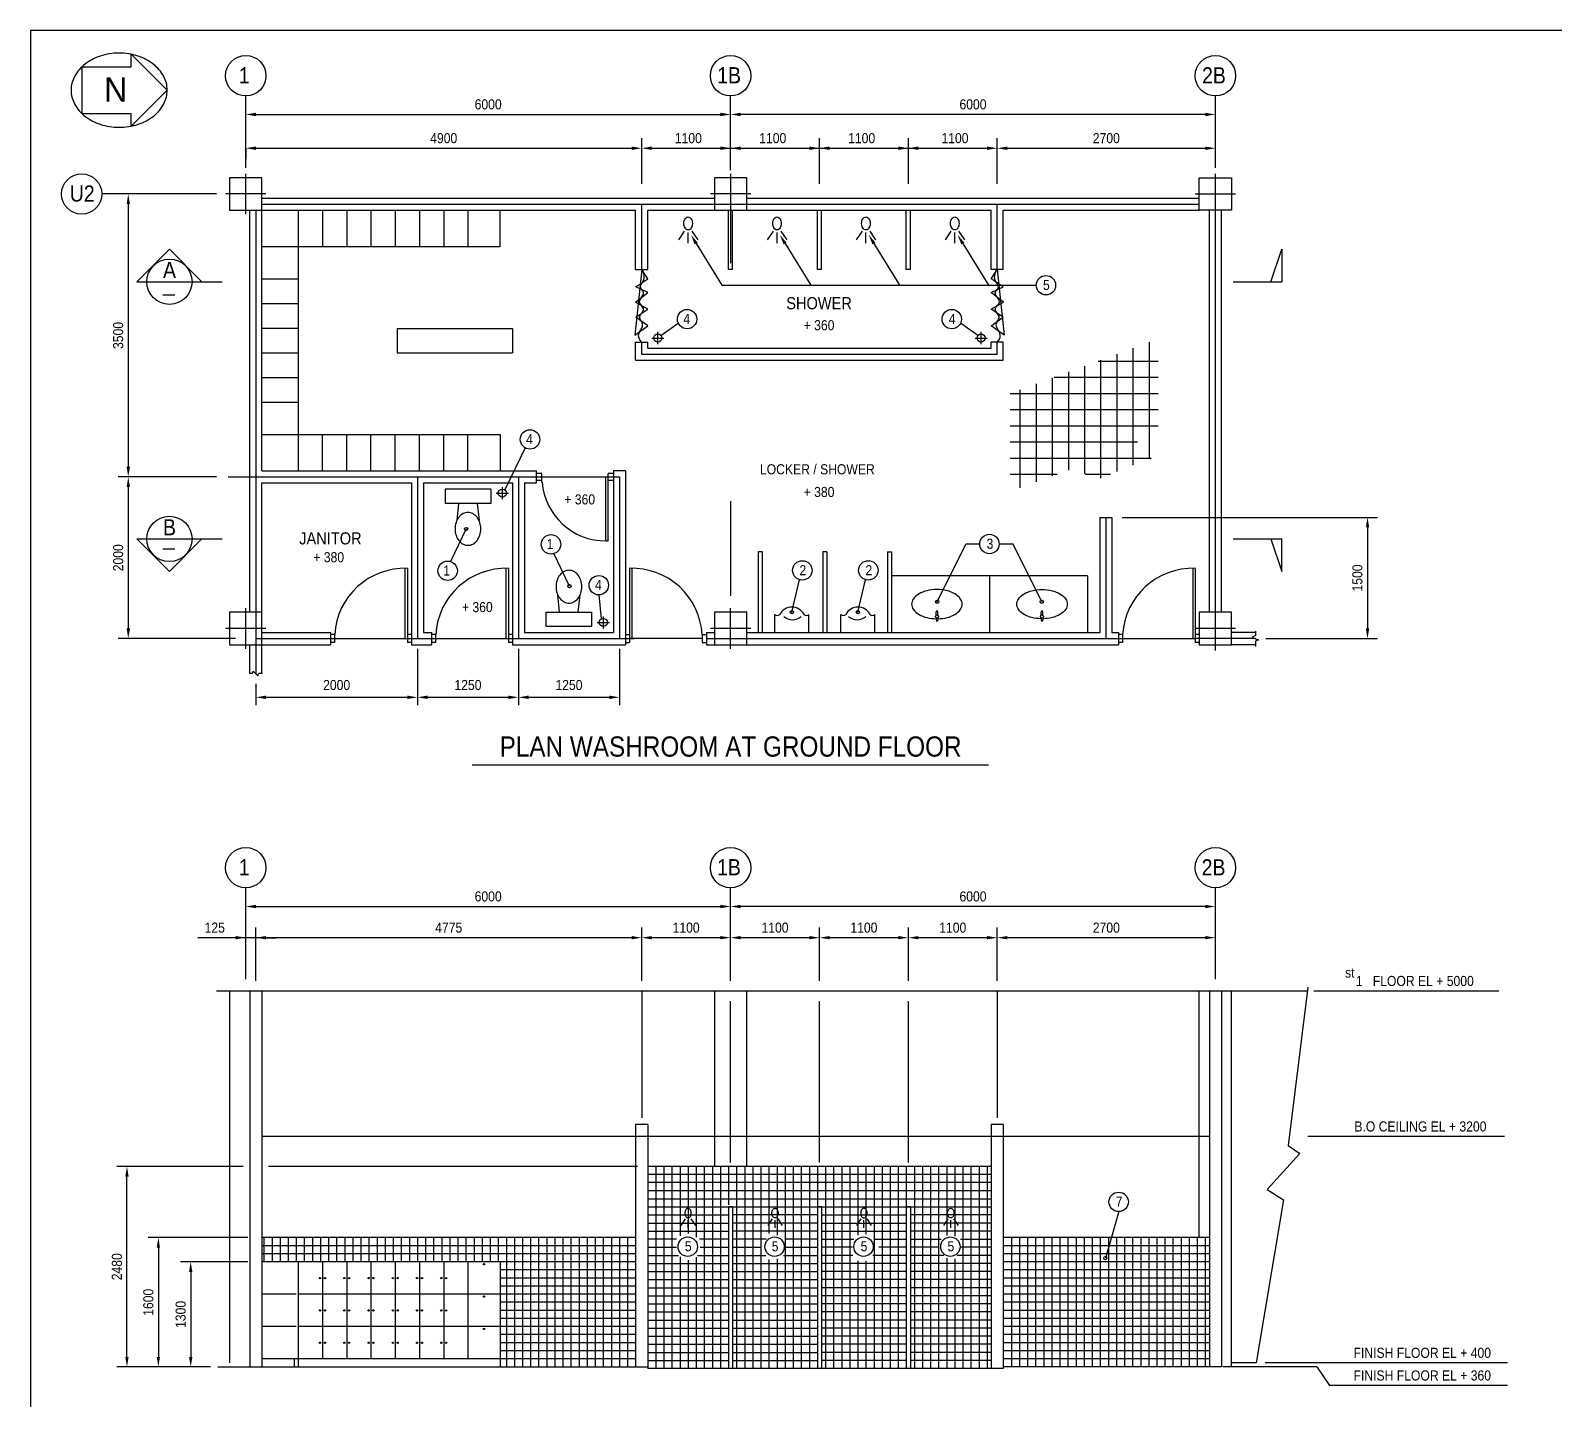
# Model space of a CAD drawing. Extents: x 150 to 41959, y 150 to 29473.
# Drawn here: x 150 to 19011, y 12537 to 29473 of the extents above; entities that cross this region are included whole.
import ezdxf
from ezdxf.enums import TextEntityAlignment as Align

# ---------------------------------------------------------------- set-up
doc = ezdxf.new("R2010")
doc.units = 0
doc.header["$LTSCALE"] = 500
for name, pattern in [('CENTER', [0]), ('HIDDEN', [0]), ('PHANTOM', [0]), ('PHANTOM2', [0])]:
    doc.linetypes.add(name, pattern=pattern)
doc.layers.get('0').update_dxf_attribs({"linetype": 'CONTINUOUS'})
for name, color, linetype in [('AS', 6, 'CENTER'), ('CERAMIC', 4, 'CONTINUOUS'), ('COL', 4, 'CONTINUOUS'), ('DIM', 2, 'CONTINUOUS'), ('FORM', 1, 'CONTINUOUS')]:
    doc.layers.add(name, color=color, linetype=linetype)

msp = doc.modelspace()

# ---------------------------------------------------------------- linework, layer by layer
at = {"color": 0}
for p, q in [((3014, 27400), (8614, 27400)), ((9014, 27400), (14614, 27400)), ((2864, 22275), (2864, 27250)), ((3014, 27250), (7639, 27250)), ((3014, 24025), (3014, 27250)), ((3464, 27250), (3464, 24025)), ((3764, 27250), (3764, 26800)), ((4064, 27250), (4064, 26800)), ((4364, 27250), (4364, 26800)), ((4664, 27250), (4664, 26800)), ((4964, 27250), (4964, 26800)), ((5264, 27250), (5264, 26800)), ((5564, 27250), (5564, 26800)), ((5964, 26800), (5964, 27250)), ((7639, 26516), (7639, 27250)), ((7789, 27250), (8639, 27250)), ((7789, 26516), (7789, 27250)), ((8789, 26516), (8789, 27250)), ((8839, 26516), (8839, 27250)), ((8989, 27250), (12039, 27250)), ((9889, 26516), (9889, 27250)), ((9939, 26516), (9939, 27250)), ((10989, 26516), (10989, 27250)), ((11039, 26516), (11039, 27250)), ((12039, 26516), (12039, 27250)), ((12189, 27250), (14614, 27250)), ((12189, 26516), (12189, 27250)), ((14739, 22275), (14739, 27250)), ((14889, 22275), (14889, 27250)), ((8241, 26991), (8168, 26883)), ((8289, 26843), (8289, 26972)), ((8336, 26991), (8409, 26883)), ((9341, 26991), (9268, 26883)), ((9389, 26843), (9389, 26972)), ((9436, 26991), (9509, 26883)), ((10441, 26991), (10368, 26883)), ((10489, 26843), (10489, 26972)), ((10536, 26991), (10609, 26883)), ((11541, 26991), (11468, 26883)), ((11589, 26843), (11589, 26972)), ((11636, 26991), (11709, 26883)), ((3014, 26800), (5964, 26800)), ((7639, 26516), (7789, 26516)), ((8839, 26516), (8789, 26516)), ((9939, 26516), (9889, 26516)), ((11039, 26516), (10989, 26516)), ((12189, 26516), (12039, 26516)), ((3014, 26400), (3464, 26400)), ((3014, 26095), (3464, 26095)), ((3014, 25790), (3464, 25790)), ((4687, 25787), (6115, 25787)), ((4687, 25787), (4687, 25487)), ((6115, 25787), (6115, 25487)), ((3014, 25485), (3464, 25485)), ((4687, 25487), (6115, 25487)), ((7639, 25616), (7789, 25616)), ((7639, 25393), (7639, 25616)), ((7789, 25543), (7789, 25616)), ((7789, 25543), (12039, 25543)), ((12039, 25543), (12039, 25616)), ((12189, 25616), (12039, 25616)), ((12189, 25393), (12189, 25616)), ((7639, 25393), (12189, 25393)), ((3014, 25180), (3464, 25180)), ((3014, 24875), (3464, 24875)), ((3014, 24475), (5964, 24475)), ((3764, 24025), (3764, 24475)), ((4064, 24025), (4064, 24475)), ((4364, 24025), (4364, 24475)), ((4664, 24025), (4664, 24475)), ((4964, 24025), (4964, 24475)), ((5264, 24025), (5264, 24475)), ((5564, 24025), (5564, 24475)), ((5964, 24475), (5964, 24025)), ((3014, 24025), (6413, 24025)), ((6413, 23875), (6413, 24025)), ((6479, 23994), (6413, 23994)), ((6479, 23884), (6479, 23994)), ((7298, 23158), (7298, 23994)), ((7364, 23994), (7298, 23994)), ((7364, 24025), (7364, 22025)), ((7514, 24025), (7364, 24025)), ((7514, 24025), (7514, 21875)), ((3014, 22275), (3014, 23875)), ((3014, 23875), (4864, 23875)), ((4864, 23875), (4864, 21875)), ((5014, 23875), (6114, 23875)), ((5014, 23875), (5014, 22025)), ((5282, 23797), (5282, 23620)), ((5845, 23797), (5282, 23797)), ((5845, 23797), (5845, 23620)), ((6114, 23875), (6114, 21875)), ((6264, 23875), (6264, 22025)), ((6264, 23875), (6413, 23875)), ((6479, 23906), (6413, 23906)), ((6479, 23950), (7271, 23950)), ((7271, 23158), (7271, 23950)), ((7364, 23906), (7298, 23906)), ((5845, 23620), (5282, 23620)), ((5448, 23620), (5425, 23409)), ((5679, 23620), (5702, 23409)), ((13384, 23450), (13384, 22025)), ((13384, 23450), (13534, 23450)), ((13534, 23450), (13534, 22025)), ((7271, 23158), (7298, 23158)), ((9156, 23025), (9156, 22025)), ((9206, 23025), (9156, 23025)), ((9206, 23025), (9206, 22025)), ((9956, 23025), (9956, 22025)), ((10006, 23025), (9956, 23025)), ((10006, 23025), (10006, 22025)), ((10756, 23025), (10756, 22025)), ((10756, 23025), (10806, 23025)), ((10806, 23025), (10806, 22025)), ((4784, 22820), (4784, 21950)), ((4814, 22819), (4814, 21900)), ((6034, 22820), (6034, 21950)), ((6064, 22819), (6064, 21900)), ((7564, 22819), (7564, 21900)), ((7594, 22820), (7594, 21950)), ((13230, 22728), (10806, 22728)), ((12018, 22728), (12018, 22025)), ((13230, 22728), (13230, 22025)), ((14534, 22820), (14534, 21950)), ((14564, 22819), (14564, 21900)), ((6698, 22279), (6675, 22491)), ((6929, 22279), (6952, 22491)), ((6532, 22279), (7095, 22279)), ((6532, 22102), (6532, 22279)), ((7095, 22102), (7095, 22279)), ((11358, 22241), (11358, 22282)), ((11378, 22241), (11378, 22282)), ((12658, 22241), (12658, 22282)), ((12678, 22241), (12678, 22282)), ((6532, 22102), (7095, 22102)), ((9363, 22025), (9363, 22249)), ((9783, 22025), (9783, 22249)), ((10180, 22025), (10180, 22249)), ((10600, 22025), (10600, 22249)), ((11358, 22207), (11358, 22177)), ((11378, 22207), (11378, 22177)), ((12658, 22207), (12658, 22177)), ((12678, 22207), (12678, 22177)), ((3014, 22025), (3864, 22025)), ((3864, 22025), (3864, 21875)), ((3915, 22000), (3864, 22000)), ((3914, 21900), (3864, 21900)), ((3914, 22000), (3914, 21900)), ((3914, 21950), (4814, 21950)), ((4864, 22000), (4814, 22000)), ((4864, 21900), (4814, 21900)), ((5014, 22025), (5114, 22025)), ((5114, 22025), (5114, 21875)), ((5165, 22000), (5114, 22000)), ((5164, 21900), (5114, 21900)), ((5164, 22000), (5164, 21900)), ((5164, 21950), (6064, 21950)), ((6114, 22000), (6064, 22000)), ((6114, 21900), (6064, 21900)), ((6264, 22025), (7364, 22025)), ((7514, 22000), (7564, 22000)), ((7514, 21900), (7564, 21900)), ((8464, 21950), (7564, 21950)), ((8462, 22000), (8514, 22000)), ((8464, 22000), (8464, 21900)), ((8464, 21900), (8514, 21900)), ((8514, 22025), (8514, 21875)), ((8514, 22025), (8614, 22025)), ((9014, 22025), (13384, 22025)), ((13534, 22025), (13614, 22025)), ((13614, 22025), (13614, 21875)), ((13665, 22000), (13614, 22000)), ((13664, 21900), (13614, 21900)), ((13664, 22000), (13664, 21900)), ((13664, 21950), (14564, 21950)), ((14614, 22000), (14564, 22000)), ((14614, 21900), (14564, 21900)), ((15312, 22025), (15014, 22025)), ((2864, 21521), (2864, 21875)), ((3014, 21875), (3864, 21875)), ((3014, 21521), (3014, 21875)), ((4864, 21875), (5114, 21875)), ((6114, 21875), (7514, 21875)), ((8514, 21875), (8614, 21875)), ((9014, 21875), (13614, 21875)), ((15312, 21875), (15014, 21875)), ((15949, 17590), (2451, 17590)), ((2864, 17590), (2864, 12940)), ((3014, 17590), (3014, 12940)), ((14739, 17590), (14739, 12940)), ((14889, 17590), (14889, 12940)), ((7639, 15940), (7639, 12940)), ((7789, 15940), (7789, 12920)), ((12039, 15940), (12039, 12920)), ((12189, 15940), (12189, 12920)), ((8789, 14920), (8789, 12920)), ((8839, 14920), (8789, 14920)), ((8839, 14920), (8839, 12920)), ((9889, 14920), (9889, 12920)), ((9939, 14920), (9889, 14920)), ((9939, 14920), (9939, 12920)), ((10989, 14920), (10989, 12920)), ((11039, 14920), (10989, 14920)), ((11039, 14920), (11039, 12920)), ((8253, 14771), (8198, 14690)), ((8289, 14660), (8289, 14757)), ((8324, 14771), (8379, 14690)), ((9328, 14771), (9273, 14690)), ((9364, 14660), (9364, 14757)), ((9399, 14771), (9454, 14690)), ((10428, 14771), (10373, 14690)), ((10464, 14660), (10464, 14757)), ((10499, 14771), (10554, 14690)), ((11503, 14771), (11448, 14690)), ((11539, 14660), (11539, 14757)), ((11574, 14771), (11629, 14690)), ((5964, 14240), (3014, 14240)), ((3464, 14240), (3464, 12940)), ((3764, 14240), (3764, 13040)), ((4064, 14240), (4064, 13040)), ((4364, 14240), (4364, 13040)), ((4664, 14240), (4664, 13040)), ((4964, 14240), (4964, 13040)), ((5264, 14240), (5264, 13040)), ((5564, 14240), (5564, 13040)), ((5964, 14240), (5964, 12940)), ((5964, 13840), (3464, 13840)), ((5964, 13440), (3464, 13440)), ((5964, 13040), (3014, 13040)), ((3414, 13040), (3414, 12940)), ((2468, 12940), (7789, 12940)), ((12189, 12920), (7789, 12920)), ((14889, 12940), (12189, 12940)), ((15320, 12990), (15014, 12990))]:
    msp.add_line(p, q, dxfattribs=at)
at = {"color": 0, "linetype": 'HIDDEN'}
for p, q in [((2614, 17590), (2614, 12990)), ((14614, 14540), (14614, 17590)), ((15014, 12940), (15014, 17590)), ((3436, 13840), (3014, 13840)), ((3436, 13440), (3014, 13440))]:
    msp.add_line(p, q, dxfattribs=at)
at = {"color": 0, "linetype": 'PHANTOM2'}
for p, q in [((7789, 15940), (7639, 15940)), ((12189, 15940), (12039, 15940)), ((7639, 15790), (3014, 15790)), ((7789, 15790), (7639, 15790)), ((12039, 15790), (7789, 15790)), ((12189, 15790), (12039, 15790)), ((14739, 15790), (12189, 15790))]:
    msp.add_line(p, q, dxfattribs=at)
at = {"color": 0}
for points in [[(8235, 27086, -0.067503), (8240, 27118, -0.079847), (8251, 27143, -0.107116), (8269, 27161, -0.139812), (8289, 27166, -0.139812), (8308, 27161, -0.107116), (8326, 27143, -0.079847), (8337, 27118, -0.067503), (8342, 27086, -0.067503), (8337, 27055, -0.079847), (8326, 27030, -0.107116), (8308, 27012, -0.139812), (8289, 27007, -0.139812), (8269, 27012, -0.107116), (8251, 27030, -0.079847), (8240, 27055, -0.067503)], [(9335, 27086, -0.067503), (9340, 27118, -0.079847), (9351, 27143, -0.107116), (9369, 27161, -0.139812), (9389, 27166, -0.139812), (9408, 27161, -0.107116), (9426, 27143, -0.079847), (9437, 27118, -0.067503), (9442, 27086, -0.067503), (9437, 27055, -0.079847), (9426, 27030, -0.107116), (9408, 27012, -0.139812), (9389, 27007, -0.139812), (9369, 27012, -0.107116), (9351, 27030, -0.079847), (9340, 27055, -0.067503)], [(10435, 27086, -0.067503), (10440, 27118, -0.079847), (10451, 27143, -0.107116), (10469, 27161, -0.139812), (10489, 27166, -0.139812), (10508, 27161, -0.107116), (10526, 27143, -0.079847), (10537, 27118, -0.067503), (10542, 27086, -0.067503), (10537, 27055, -0.079847), (10526, 27030, -0.107116), (10508, 27012, -0.139812), (10489, 27007, -0.139812), (10469, 27012, -0.107116), (10451, 27030, -0.079847), (10440, 27055, -0.067503)], [(11535, 27086, -0.067503), (11540, 27118, -0.079847), (11551, 27143, -0.107116), (11569, 27161, -0.139812), (11589, 27166, -0.139812), (11608, 27161, -0.107116), (11626, 27143, -0.079847), (11637, 27118, -0.067503), (11642, 27086, -0.067503), (11637, 27055, -0.079847), (11626, 27030, -0.107116), (11608, 27012, -0.139812), (11589, 27007, -0.139812), (11569, 27012, -0.107116), (11551, 27030, -0.079847), (11540, 27055, -0.067503)], [(5723, 23307, 0.078773), (5710, 23387, 0.088026), (5676, 23451, 0.105317), (5623, 23496, 0.121958), (5564, 23510, 0.121958), (5505, 23496, 0.105317), (5451, 23451, 0.088026), (5417, 23387, 0.078773), (5404, 23307, 0.078773), (5417, 23228, 0.088026), (5451, 23164, 0.105317), (5505, 23119, 0.121958), (5564, 23104, 0.121958), (5623, 23119, 0.105317), (5676, 23164, 0.088026), (5710, 23228, 0.078773)], [(6654, 22592, 0.078773), (6667, 22513, 0.088026), (6701, 22449, 0.105317), (6755, 22404, 0.121958), (6814, 22389, 0.121958), (6873, 22404, 0.105317), (6926, 22449, 0.088026), (6960, 22513, 0.078773), (6973, 22592, 0.078773), (6960, 22672, 0.088026), (6926, 22736, 0.105317), (6873, 22781, 0.121958), (6814, 22795, 0.121958), (6755, 22781, 0.105317), (6701, 22736, 0.088026), (6667, 22672, 0.078773)], [(8328, 14843, 0.067503), (8325, 14867, 0.079847), (8317, 14885, 0.107116), (8303, 14899, 0.139812), (8289, 14903, 0.139812), (8274, 14899, 0.107116), (8260, 14885, 0.079847), (8252, 14867, 0.067503), (8249, 14843, 0.067503), (8252, 14819, 0.079847), (8260, 14801, 0.107116), (8274, 14787, 0.139812), (8289, 14783, 0.139812), (8303, 14787, 0.107116), (8317, 14801, 0.079847), (8325, 14819, 0.067503)], [(9324, 14843, -0.067503), (9327, 14867, -0.079847), (9335, 14885, -0.107116), (9349, 14899, -0.139812), (9364, 14903, -0.139812), (9378, 14899, -0.107116), (9392, 14885, -0.079847), (9400, 14867, -0.067503), (9403, 14843, -0.067503), (9400, 14819, -0.079847), (9392, 14801, -0.107116), (9378, 14787, -0.139812), (9364, 14783, -0.139812), (9349, 14787, -0.107116), (9335, 14801, -0.079847), (9327, 14819, -0.067503)], [(10503, 14843, 0.067503), (10500, 14867, 0.079847), (10492, 14885, 0.107116), (10478, 14899, 0.139812), (10464, 14903, 0.139812), (10449, 14899, 0.107116), (10435, 14885, 0.079847), (10427, 14867, 0.067503), (10424, 14843, 0.067503), (10427, 14819, 0.079847), (10435, 14801, 0.107116), (10449, 14787, 0.139812), (10464, 14783, 0.139812), (10478, 14787, 0.107116), (10492, 14801, 0.079847), (10500, 14819, 0.067503)], [(11499, 14843, -0.067503), (11502, 14867, -0.079847), (11510, 14885, -0.107116), (11524, 14899, -0.139812), (11539, 14903, -0.139812), (11553, 14899, -0.107116), (11567, 14885, -0.079847), (11575, 14867, -0.067503), (11578, 14843, -0.067503), (11575, 14819, -0.079847), (11567, 14801, -0.107116), (11553, 14787, -0.139812), (11539, 14783, -0.139812), (11524, 14787, -0.107116), (11510, 14801, -0.079847), (11502, 14819, -0.067503)]]:
    msp.add_lwpolyline(points, format="xyb", close=True, dxfattribs=at)
for points in [[(7714, 25616), (7714, 25616), (7689, 25647), (7677, 25676), (7675, 25703), (7681, 25727), (7691, 25750), (7703, 25771), (7715, 25791), (7723, 25809), (7726, 25826), (7724, 25843), (7719, 25858), (7712, 25873), (7704, 25887), (7696, 25900), (7691, 25913), (7689, 25926), (7691, 25939), (7697, 25951), (7705, 25964), (7714, 25976), (7722, 25988), (7730, 26000), (7736, 26011), (7738, 26023), (7735, 26034), (7729, 26046), (7721, 26057), (7712, 26069), (7702, 26081), (7694, 26093), (7689, 26105), (7686, 26118), (7689, 26131), (7694, 26144), (7702, 26158), (7712, 26172), (7721, 26185), (7729, 26198), (7735, 26211), (7738, 26223), (7736, 26235), (7730, 26246), (7723, 26256), (7715, 26267), (7708, 26278), (7702, 26289), (7699, 26302), (7701, 26315), (7708, 26329), (7719, 26345), (7730, 26364), (7740, 26386), (7745, 26412), (7745, 26441), (7735, 26476), (7714, 26516), (7629, 25703), (7788, 25821), (7640, 25928), (7788, 26024), (7636, 26113), (7788, 26231), (7640, 26301), (7788, 26401), (7714, 26516)], [(12114, 25616), (12114, 25616), (12138, 25647), (12150, 25676), (12152, 25703), (12146, 25727), (12136, 25750), (12124, 25771), (12112, 25791), (12104, 25809), (12101, 25826), (12103, 25843), (12108, 25858), (12115, 25873), (12123, 25887), (12131, 25900), (12136, 25913), (12138, 25926), (12136, 25939), (12131, 25951), (12123, 25964), (12114, 25976), (12105, 25988), (12097, 26000), (12091, 26011), (12090, 26023), (12092, 26034), (12098, 26046), (12106, 26057), (12115, 26069), (12125, 26081), (12133, 26093), (12139, 26105), (12141, 26118), (12139, 26131), (12133, 26144), (12125, 26158), (12115, 26172), (12106, 26185), (12098, 26198), (12092, 26211), (12090, 26223), (12091, 26235), (12097, 26246), (12104, 26256), (12112, 26267), (12120, 26278), (12125, 26289), (12128, 26302), (12126, 26315), (12119, 26329), (12108, 26345), (12097, 26364), (12087, 26386), (12082, 26412), (12083, 26441), (12092, 26476), (12114, 26516), (12199, 25703), (12040, 25821), (12188, 25928), (12040, 26024), (12191, 26113), (12040, 26231), (12188, 26301), (12040, 26401), (12114, 26516)], [(15312, 22040), (15312, 21987), (15266, 21964), (15349, 21934), (15312, 21919), (15312, 21851)], [(2855, 21521), (2899, 21521), (2905, 21549), (2965, 21490), (2977, 21521), (3021, 21521)]]:
    msp.add_lwpolyline(points, dxfattribs=at)
for points in [[(11368, 22557, 0.05879), (11242, 22542, 0.072376), (11147, 22504, 0.106624), (11075, 22439, 0.15677), (11055, 22376, 0.15677), (11075, 22313, 0.106624), (11147, 22248, 0.072376), (11242, 22210, 0.05414), (11358, 22196, 0.05879)], [(11378, 22196, 0.05414), (11493, 22210, 0.072376), (11589, 22248, 0.106624), (11660, 22313, 0.15677), (11680, 22376, 0.15677), (11660, 22439, 0.106624), (11589, 22504, 0.072376), (11493, 22542, 0.05879), (11368, 22557, 0.05879)], [(12658, 22196, -0.05414), (12543, 22210, -0.072376), (12447, 22248, -0.106624), (12376, 22313, -0.15677), (12356, 22376, -0.15677), (12376, 22439, -0.106624), (12447, 22504, -0.072376), (12543, 22542, -0.05879), (12668, 22557, -0.05879)], [(12668, 22557, -0.05879), (12794, 22542, -0.072376), (12890, 22504, -0.106624), (12961, 22439, -0.15677), (12981, 22376, -0.15677), (12961, 22313, -0.106624), (12890, 22248, -0.072376), (12794, 22210, -0.05414), (12678, 22196, -0.05879)]]:
    msp.add_lwpolyline(points, format="xyb", dxfattribs=at)
at = {"color": 0, "linetype": 'PHANTOM'}
msp.add_lwpolyline([(15956, 17637), (15714, 15681), (15857, 15580), (15455, 15135), (15656, 15006), (15320, 12990)], dxfattribs=at)
at = {"color": 0}
for centre, radius in [((7914, 25668), 50), ((11914, 25668), 50), ((5989, 23750), 50), ((7239, 22150), 50), ((11368, 22224), 19.5), ((12668, 22224), 19.5), ((5764, 14210), 8.21), ((3734, 14040), 8.21), ((3794, 14040), 8.21), ((4034, 14040), 8.21), ((4094, 14040), 8.21), ((4334, 14040), 8.21), ((4394, 14040), 8.21), ((4634, 14040), 8.21), ((4694, 14040), 8.21), ((4934, 14040), 8.21), ((4994, 14040), 8.21), ((5234, 14040), 8.21), ((5294, 14040), 8.21), ((5764, 13810), 8.21), ((3734, 13640), 8.21), ((3794, 13640), 8.21), ((4034, 13640), 8.21), ((4094, 13640), 8.21), ((4334, 13640), 8.21), ((4394, 13640), 8.21), ((4634, 13640), 8.21), ((4694, 13640), 8.21), ((4934, 13640), 8.21), ((4994, 13640), 8.21), ((5234, 13640), 8.21), ((5294, 13640), 8.21), ((5764, 13410), 8.21), ((3734, 13240), 8.21), ((3794, 13240), 8.21), ((4034, 13240), 8.21), ((4094, 13240), 8.21), ((4334, 13240), 8.21), ((4394, 13240), 8.21), ((4634, 13240), 8.21), ((4694, 13240), 8.21), ((4934, 13240), 8.21), ((4994, 13240), 8.21), ((5234, 13240), 8.21), ((5294, 13240), 8.21)]:
    msp.add_circle(centre, radius, dxfattribs=at)
for centre, radius, start, end in [((7271, 23950), 792, 184.7802, 270), ((4784, 21950), 870, 88.0239, 176.7053), ((6034, 21950), 870, 88.0239, 176.7053), ((7594, 21950), 870, 3.2947, 91.9761), ((14534, 21950), 870, 88.0239, 176.7053), ((9573, 22171), 169, 27.5235, 152.4765), ((10390, 22171), 169, 27.5235, 152.4765), ((11368, 22282), 10, 0, 180), ((12668, 22282), 10, 0, 180), ((9393, 22281), 44.1, 227.1681, 312.8319), ((9581, 22350), 166, 229.4208, 310.5792), ((9753, 22281), 44.1, 227.1681, 312.8319), ((10210, 22281), 44.1, 227.1681, 312.8319), ((10381, 22350), 166, 229.4208, 310.5792), ((10570, 22281), 44.1, 227.1681, 312.8319), ((11368, 22177), 10, 180, 0), ((12668, 22177), 10, 180, 0)]:
    msp.add_arc(centre, radius, start, end, dxfattribs=at)
at = {"layer": 'AS', "color": 0}
for p, q in [((2814, 27200), (2814, 27700)), ((8814, 27700), (8814, 26594)), ((14814, 27200), (14814, 27700)), ((3064, 27450), (2564, 27450)), ((9064, 27450), (8564, 27450)), ((14564, 27450), (15064, 27450)), ((2939, 27250), (2939, 21516)), ((3014, 27325), (14614, 27325)), ((7714, 26516), (7714, 27325)), ((12114, 26516), (12114, 27325)), ((14814, 21804), (14814, 27275)), ((7839, 25668), (7989, 25668)), ((7914, 25593), (7914, 25743)), ((11839, 25668), (11989, 25668)), ((11914, 25593), (11914, 25743)), ((7714, 25468), (7714, 25616)), ((7714, 25468), (12114, 25468)), ((12114, 25468), (12114, 25616)), ((2596, 23950), (6479, 23950)), ((4939, 23950), (4939, 21950)), ((5989, 23825), (5989, 23675)), ((6189, 23950), (6189, 21950)), ((7271, 23950), (7439, 23950)), ((7439, 23950), (7439, 21950)), ((5914, 23750), (6064, 23750)), ((8814, 23652), (8814, 22479)), ((13459, 23450), (13459, 21950)), ((2814, 21825), (2814, 22325)), ((8814, 21825), (8814, 22325)), ((3064, 22075), (2564, 22075)), ((7164, 22150), (7314, 22150)), ((7239, 22225), (7239, 22075)), ((9064, 22075), (8564, 22075)), ((15064, 22075), (14577, 22075)), ((2939, 21950), (3914, 21950)), ((4814, 21950), (5164, 21950)), ((6064, 21950), (7619, 21950)), ((8519, 21950), (13664, 21950)), ((15312, 21950), (14564, 21950)), ((7714, 17590), (7714, 16022)), ((12114, 17590), (12114, 16022))]:
    msp.add_line(p, q, dxfattribs=at)
at = {"layer": 'CERAMIC', "color": 0}
for p, q in [((13598, 24016), (13598, 25469)), ((13598, 24016), (13598, 25469)), ((13798, 24095), (13798, 25543)), ((13998, 24175), (13998, 25616)), ((13198, 23988), (13198, 25322)), ((13363, 25383), (14107, 25383)), ((13398, 23936), (13398, 25396)), ((12598, 23890), (12598, 25102)), ((12798, 23962), (12798, 25175)), ((12819, 25183), (14107, 25183)), ((12998, 24035), (12998, 25249)), ((12274, 24983), (14107, 24983)), ((12398, 23817), (12398, 25028)), ((12274, 24783), (14107, 24783)), ((12274, 24583), (14107, 24583)), ((12274, 24383), (13848, 24383)), ((12274, 24183), (14018, 24183)), ((12274, 23983), (12854, 23983)), ((13203, 23983), (13515, 23983)), ((12039, 15420), (7789, 15420)), ((12039, 15320), (7789, 15320)), ((7889, 15420), (7889, 12920)), ((7989, 15420), (7989, 12920)), ((8089, 15420), (8089, 12920)), ((8189, 15420), (8189, 14564)), ((8289, 15420), (8289, 14590)), ((8389, 15420), (8389, 14547)), ((8489, 15420), (8489, 12920)), ((8589, 15420), (8589, 12920)), ((8689, 15420), (8689, 12920)), ((8789, 15420), (8789, 14946)), ((8889, 15420), (8889, 12920)), ((8989, 15420), (8989, 12920)), ((9089, 15420), (9089, 12920)), ((9189, 15420), (9189, 12920)), ((9289, 15420), (9289, 14592)), ((9389, 15420), (9389, 14570)), ((9489, 15420), (9489, 12920)), ((9589, 15420), (9589, 12920)), ((9689, 15420), (9689, 12920)), ((9789, 15420), (9789, 12920)), ((9889, 15420), (9889, 14920)), ((9989, 15420), (9989, 12920)), ((10089, 15420), (10089, 12920)), ((10189, 15420), (10189, 12920)), ((10289, 15420), (10289, 12920)), ((10389, 15420), (10389, 14569)), ((10489, 15420), (10489, 14584)), ((10589, 15420), (10589, 12920)), ((10689, 15420), (10689, 12920)), ((10789, 15420), (10789, 12920)), ((10889, 15420), (10889, 12920)), ((10989, 15420), (10989, 14920)), ((11089, 15420), (11089, 12920)), ((11189, 15420), (11189, 12920)), ((11289, 15420), (11289, 12920)), ((11389, 15420), (11389, 12920)), ((11489, 15420), (11489, 14566)), ((11589, 15420), (11589, 14556)), ((11689, 15420), (11689, 12920)), ((11789, 15420), (11789, 12920)), ((11889, 15420), (11889, 12920)), ((11989, 15420), (11989, 12920)), ((12039, 15220), (7789, 15220)), ((12039, 15120), (7789, 15120)), ((7789, 15020), (12039, 15020)), ((7789, 14920), (12039, 14920)), ((7789, 14820), (8789, 14820)), ((7789, 14720), (8789, 14720)), ((9889, 14820), (8839, 14820)), ((9889, 14720), (8839, 14720)), ((9939, 14820), (10989, 14820)), ((9939, 14720), (10989, 14720)), ((12039, 14820), (11039, 14820)), ((12039, 14720), (11039, 14720)), ((7639, 14540), (3014, 14540)), ((3039, 14540), (3039, 14240)), ((3139, 14540), (3139, 14240)), ((3239, 14540), (3239, 14240)), ((3339, 14540), (3339, 14240)), ((3439, 14540), (3439, 14240)), ((3539, 14540), (3539, 14240)), ((3639, 14540), (3639, 14240)), ((3739, 14540), (3739, 14240)), ((3839, 14540), (3839, 14240)), ((3939, 14540), (3939, 14240)), ((4039, 14540), (4039, 14240)), ((4139, 14540), (4139, 14240)), ((4239, 14540), (4239, 14240)), ((4339, 14540), (4339, 14240)), ((4439, 14540), (4439, 14240)), ((4539, 14540), (4539, 14240)), ((4639, 14540), (4639, 14240)), ((4739, 14540), (4739, 14240)), ((4839, 14540), (4839, 14240)), ((4939, 14540), (4939, 14240)), ((5039, 14540), (5039, 14240)), ((5139, 14540), (5139, 14240)), ((5239, 14540), (5239, 14240)), ((5339, 14540), (5339, 14240)), ((5439, 14540), (5439, 14240)), ((5539, 14540), (5539, 14240)), ((5639, 14540), (5639, 14240)), ((5739, 14540), (5739, 14240)), ((5839, 14540), (5839, 14240)), ((5939, 14540), (5939, 14240)), ((6039, 14540), (6039, 12940)), ((6139, 14540), (6139, 12940)), ((6239, 14540), (6239, 12940)), ((6339, 14540), (6339, 12940)), ((6439, 14540), (6439, 12940)), ((6539, 14540), (6539, 12940)), ((6639, 14540), (6639, 12940)), ((6739, 14540), (6739, 12940)), ((6839, 14540), (6839, 12940)), ((6939, 14540), (6939, 12940)), ((7039, 14540), (7039, 12940)), ((7139, 14540), (7139, 12940)), ((7239, 14540), (7239, 12940)), ((7339, 14540), (7339, 12940)), ((7439, 14540), (7439, 12940)), ((7539, 14540), (7539, 12940)), ((7789, 14620), (8789, 14620)), ((9889, 14620), (8839, 14620)), ((9939, 14620), (10989, 14620)), ((12039, 14620), (11039, 14620)), ((14739, 14540), (12189, 14540)), ((12289, 14540), (12289, 12940)), ((12389, 14540), (12389, 12940)), ((12489, 14540), (12489, 12940)), ((12589, 14540), (12589, 12940)), ((12689, 14540), (12689, 12940)), ((12789, 14540), (12789, 12940)), ((12889, 14540), (12889, 12940)), ((12989, 14540), (12989, 12940)), ((13089, 14540), (13089, 12940)), ((13189, 14540), (13189, 12940)), ((13289, 14540), (13289, 12940)), ((13389, 14540), (13389, 12940)), ((13489, 14540), (13489, 12940)), ((13589, 14540), (13589, 12940)), ((13689, 14540), (13689, 12940)), ((13789, 14540), (13789, 12940)), ((13889, 14540), (13889, 12940)), ((13989, 14540), (13989, 12940)), ((14089, 14540), (14089, 12940)), ((14189, 14540), (14189, 12940)), ((14289, 14540), (14289, 12940)), ((14389, 14540), (14389, 12940)), ((14489, 14540), (14489, 12940)), ((14589, 14540), (14589, 12940)), ((14689, 14540), (14689, 12940)), ((7639, 14440), (3014, 14440)), ((7639, 14340), (3014, 14340)), ((8146, 14520), (7789, 14520)), ((7789, 14420), (8146, 14420)), ((8789, 14520), (8430, 14520)), ((8437, 14420), (8789, 14420)), ((9257, 14520), (8839, 14520)), ((8839, 14420), (9185, 14420)), ((9889, 14520), (9493, 14520)), ((9500, 14420), (9889, 14420)), ((9939, 14520), (10339, 14520)), ((10322, 14420), (9939, 14420)), ((10602, 14520), (10989, 14520)), ((10989, 14420), (10649, 14420)), ((11039, 14520), (11419, 14520)), ((11396, 14420), (11039, 14420)), ((11660, 14520), (12039, 14520)), ((12039, 14420), (11669, 14420)), ((14739, 14440), (12189, 14440)), ((14739, 14340), (12189, 14340)), ((7639, 14240), (5964, 14240)), ((7789, 14320), (8168, 14320)), ((7789, 14220), (8789, 14220)), ((8189, 14302), (8189, 12920)), ((8289, 14259), (8289, 12920)), ((8389, 14300), (8389, 12920)), ((8405, 14320), (8789, 14320)), ((8839, 14320), (9251, 14320)), ((8839, 14220), (9889, 14220)), ((9289, 14269), (9289, 12920)), ((9389, 14278), (9389, 12920)), ((9469, 14320), (9889, 14320)), ((10329, 14320), (9939, 14320)), ((10989, 14220), (9939, 14220)), ((10389, 14253), (10389, 12920)), ((10489, 14249), (10489, 12920)), ((10989, 14320), (10574, 14320)), ((11454, 14320), (11039, 14320)), ((12039, 14220), (11039, 14220)), ((11489, 14285), (11489, 12920)), ((11589, 14277), (11589, 12920)), ((12039, 14320), (11617, 14320)), ((14739, 14240), (12189, 14240)), ((7639, 14140), (5964, 14140)), ((7639, 14040), (5964, 14040)), ((7789, 14120), (8789, 14120)), ((7789, 14020), (8789, 14020)), ((8839, 14120), (9889, 14120)), ((8839, 14020), (9889, 14020)), ((10989, 14120), (9939, 14120)), ((10989, 14020), (9939, 14020)), ((12039, 14120), (11039, 14120)), ((12039, 14020), (11039, 14020)), ((14739, 14140), (12189, 14140)), ((14739, 14040), (12189, 14040)), ((7639, 13940), (5964, 13940)), ((7639, 13840), (5964, 13840)), ((7789, 13920), (8789, 13920)), ((7789, 13820), (8789, 13820)), ((8839, 13920), (9889, 13920)), ((8839, 13820), (9889, 13820)), ((10989, 13920), (9939, 13920)), ((10989, 13820), (9939, 13820)), ((12039, 13920), (11039, 13920)), ((12039, 13820), (11039, 13820)), ((14739, 13940), (12189, 13940)), ((14739, 13840), (12189, 13840)), ((7639, 13740), (5964, 13740)), ((7639, 13640), (5964, 13640)), ((7789, 13720), (8789, 13720)), ((7789, 13620), (8789, 13620)), ((8839, 13720), (9889, 13720)), ((8839, 13620), (9889, 13620)), ((10989, 13720), (9939, 13720)), ((10989, 13620), (9939, 13620)), ((12039, 13720), (11039, 13720)), ((12039, 13620), (11039, 13620)), ((14739, 13740), (12189, 13740)), ((14739, 13640), (12189, 13640)), ((7639, 13540), (5964, 13540)), ((7639, 13440), (5964, 13440)), ((7789, 13520), (8789, 13520)), ((7789, 13420), (8789, 13420)), ((8839, 13520), (9889, 13520)), ((8839, 13420), (9889, 13420)), ((10989, 13520), (9939, 13520)), ((10989, 13420), (9939, 13420)), ((12039, 13520), (11039, 13520)), ((12039, 13420), (11039, 13420)), ((14739, 13540), (12189, 13540)), ((14739, 13440), (12189, 13440)), ((7639, 13340), (5964, 13340)), ((7639, 13240), (5964, 13240)), ((7789, 13320), (8789, 13320)), ((7789, 13220), (8789, 13220)), ((8839, 13320), (9889, 13320)), ((8839, 13220), (9889, 13220)), ((10989, 13320), (9939, 13320)), ((10989, 13220), (9939, 13220)), ((12039, 13320), (11039, 13320)), ((12039, 13220), (11039, 13220)), ((14739, 13340), (12189, 13340)), ((14739, 13240), (12189, 13240)), ((7639, 13140), (5964, 13140)), ((7639, 13040), (5964, 13040)), ((7789, 13120), (8789, 13120)), ((7789, 13020), (8789, 13020)), ((8839, 13120), (9889, 13120)), ((8839, 13020), (9889, 13020)), ((10989, 13120), (9939, 13120)), ((10989, 13020), (9939, 13020)), ((12039, 13120), (11039, 13120)), ((12039, 13020), (11039, 13020)), ((14739, 13140), (12189, 13140)), ((14739, 13040), (12189, 13040))]:
    msp.add_line(p, q, dxfattribs=at)
at = {"layer": 'COL', "color": 0, "linetype": 'HIDDEN'}
for p, q in [((8614, 17590), (8614, 15420)), ((9014, 15420), (9014, 17590))]:
    msp.add_line(p, q, dxfattribs=at)
at = {"layer": 'COL', "color": 0}
for points in [[(2614, 27650), (2614, 27250), (3014, 27250), (3014, 27650)], [(8614, 27650), (8614, 27250), (9014, 27250), (9014, 27650)], [(15014, 27650), (15014, 27250), (14614, 27250), (14614, 27650)], [(2614, 22275), (2614, 21875), (3014, 21875), (3014, 22275)], [(8614, 22275), (8614, 21875), (9014, 21875), (9014, 22275)], [(14614, 22275), (14614, 21875), (15014, 21875), (15014, 22275)]]:
    msp.add_lwpolyline(points, close=True, dxfattribs=at)
at = {"layer": 'DIM', "color": 0}
for p, q in [((2814, 27773), (2814, 28663)), ((8814, 27744), (8814, 28663)), ((14814, 27773), (14814, 28663)), ((2939, 28434), (8689, 28434)), ((14689, 28434), (8939, 28434)), ((7714, 27575), (7714, 28141)), ((9914, 27575), (9914, 28141)), ((11014, 27575), (11014, 28141)), ((12114, 27575), (12114, 28141)), ((2814, 28010), (2814, 27891)), ((2939, 28016), (7589, 28016)), ((7839, 28016), (11989, 28016)), ((12239, 28016), (14689, 28016)), ((2454, 27450), (1033, 27450)), ((1360, 27325), (1360, 24075)), ((8388, 26838), (8706, 26321)), ((9488, 26838), (9806, 26321)), ((10588, 26838), (10906, 26321)), ((11688, 26838), (12006, 26321)), ((1467, 26365), (1870, 26768)), ((2272, 26365), (1870, 26768)), ((15499, 26365), (15634, 26768)), ((15634, 26768), (15634, 26365)), ((1467, 26365), (2522, 26365)), ((8706, 26321), (12597, 26321)), ((15033, 26365), (15634, 26365)), ((1786, 26204), (1938, 26204)), ((7952, 25700), (8167, 25854)), ((11875, 25700), (11661, 25854)), ((6272, 24310), (6019, 23790)), ((2454, 23950), (1235, 23950)), ((1360, 23825), (1360, 22075)), ((13659, 23450), (16821, 23450)), ((5541, 23306), (5349, 22903)), ((16696, 23325), (16696, 22075)), ((1467, 23183), (2522, 23183)), ((1467, 23183), (1870, 22781)), ((1786, 23059), (1938, 23059)), ((2272, 23183), (1870, 22781)), ((11371, 22406), (11724, 23120)), ((11898, 23120), (11724, 23120)), ((12312, 23120), (12138, 23120)), ((12665, 22406), (12312, 23120)), ((15033, 23183), (15634, 23183)), ((15499, 23183), (15634, 22781)), ((15634, 22781), (15634, 23183)), ((6820, 22599), (6628, 23001)), ((9573, 22277), (9666, 22679)), ((10390, 22277), (10483, 22679)), ((7183, 22491), (7213, 22193)), ((2689, 21950), (1235, 21950)), ((15437, 21950), (16821, 21950)), ((4939, 21825), (4939, 21126)), ((6189, 21825), (6189, 21126)), ((7439, 21825), (7439, 21126)), ((2939, 21391), (2939, 21126)), ((3064, 21224), (4814, 21224)), ((5064, 21224), (6064, 21224)), ((6314, 21224), (7314, 21224)), ((5614, 20389), (12007, 20389)), ((2814, 17736), (2814, 18866)), ((8814, 17736), (8814, 18866)), ((14814, 17736), (14814, 18866)), ((2939, 18636), (8689, 18636)), ((14689, 18636), (8939, 18636)), ((2939, 17715), (2939, 18375)), ((7714, 17715), (7714, 18375)), ((8814, 17715), (8814, 18375)), ((9914, 17715), (9914, 18375)), ((11014, 17715), (11014, 18375)), ((12114, 17715), (12114, 18375)), ((7589, 18250), (2223, 18250)), ((3064, 18250), (3189, 18250)), ((8689, 18250), (7839, 18250)), ((9789, 18250), (8939, 18250)), ((10889, 18250), (10039, 18250)), ((11989, 18250), (11139, 18250)), ((14689, 18250), (12239, 18250)), ((18322, 17590), (16034, 17590)), ((18391, 15790), (15959, 15790)), ((2783, 15420), (1219, 15420)), ((1344, 13065), (1344, 15295)), ((13617, 14862), (13452, 14287)), ((2838, 14540), (1608, 14540)), ((1733, 14415), (1733, 13065)), ((2838, 14240), (2008, 14240)), ((2133, 14115), (2133, 13065)), ((2379, 12940), (1219, 12940)), ((16068, 12940), (14904, 12940)), ((18429, 12990), (15428, 12990)), ((16068, 12940), (16225, 12710)), ((18429, 12710), (16225, 12710))]:
    msp.add_line(p, q, dxfattribs=at)
at = {"layer": 'DIM', "color": 0, "linetype": 'CENTER'}
for p, q in [((8814, 15468), (8814, 17465)), ((9914, 15468), (9914, 17465)), ((11014, 15468), (11014, 17465))]:
    msp.add_line(p, q, dxfattribs=at)
at = {"layer": 'DIM', "color": 0, "linetype": 'PHANTOM'}
msp.add_line((7664, 15420), (3096, 15420), dxfattribs=at)
at = {"layer": 'DIM', "color": 0}
msp.add_lwpolyline([(1247, 29193, 0.077455), (1013, 29156, 0.087155), (827, 29058, 0.105634), (695, 28903, 0.123847), (652, 28734, 0.123847), (695, 28565, 0.105634), (827, 28410, 0.087155), (1013, 28312, 0.077455), (1247, 28275, 0.077455), (1481, 28312, 0.087155), (1668, 28410, 0.105634), (1800, 28565, 0.123847), (1842, 28734, 0.123847), (1800, 28903, 0.105634), (1668, 29058, 0.087155), (1481, 29156, 0.077455)], format="xyb", close=True, dxfattribs=at)
msp.add_lwpolyline([(1398, 29178), (1842, 28734), (1398, 28290), (1398, 28443), (788, 28443), (788, 29025), (1398, 29025)], close=True, dxfattribs=at)
for centre, radius in [((2814, 28913), 250), ((8814, 28913), 250), ((14814, 28913), 250), ((783, 27450), 250), ((1870, 26365), 280), ((12717, 26321), 120), ((8276, 25902), 120), ((11551, 25902), 120), ((6332, 24414), 120), ((1870, 23183), 280), ((5541, 23306), 20), ((6592, 23116), 120), ((12018, 23120), 120), ((5313, 22789), 120), ((9702, 22794), 120), ((10519, 22794), 120), ((7183, 22611), 120), ((6820, 22599), 20), ((9573, 22277), 20), ((10390, 22277), 20), ((11371, 22406), 20), ((12665, 22406), 20), ((2814, 19116), 250), ((8814, 19116), 250), ((14814, 19116), 250), ((13617, 14982), 120), ((8284, 14428), 120), ((9359, 14428), 120), ((10459, 14428), 120), ((11534, 14428), 120), ((13452, 14287), 20)]:
    msp.add_circle(centre, radius, dxfattribs=at)
for points in [[(2939, 28455), (2939, 28413), (2814, 28434)], [(8689, 28455), (8689, 28413), (8814, 28434)], [(8939, 28455), (8939, 28413), (8814, 28434)], [(14689, 28455), (14689, 28413), (14814, 28434)], [(2939, 28037), (2939, 27995), (2814, 28016)], [(7589, 28037), (7589, 27995), (7714, 28016)], [(7839, 28037), (7839, 27995), (7714, 28016)], [(8689, 28037), (8689, 27995), (8814, 28016)], [(8939, 28037), (8939, 27995), (8814, 28016)], [(9789, 28037), (9789, 27995), (9914, 28016)], [(10039, 28037), (10039, 27995), (9914, 28016)], [(10039, 28037), (10039, 27995), (9914, 28016)], [(10889, 28037), (10889, 27995), (11014, 28016)], [(11139, 28037), (11139, 27995), (11014, 28016)], [(11989, 28037), (11989, 27995), (12114, 28016)], [(12239, 28037), (12239, 27995), (12114, 28016)], [(14689, 28037), (14689, 27995), (14814, 28016)], [(1340, 27325), (1381, 27325), (1360, 27450)], [(8370, 26827), (8406, 26849), (8323, 26945)], [(9470, 26827), (9506, 26849), (9423, 26945)], [(10570, 26827), (10606, 26849), (10523, 26945)], [(11670, 26827), (11706, 26849), (11623, 26945)], [(1340, 24075), (1381, 24075), (1360, 23950)], [(1340, 23825), (1381, 23825), (1360, 23950)], [(16675, 23325), (16717, 23325), (16696, 23450)], [(1340, 22075), (1381, 22075), (1360, 21950)], [(16675, 22075), (16717, 22075), (16696, 21950)], [(3064, 21245), (3064, 21203), (2939, 21224)], [(4814, 21245), (4814, 21203), (4939, 21224)], [(5064, 21245), (5064, 21203), (4939, 21224)], [(6064, 21245), (6064, 21203), (6189, 21224)], [(6314, 21245), (6314, 21203), (6189, 21224)], [(7314, 21245), (7314, 21203), (7439, 21224)], [(2939, 18657), (2939, 18615), (2814, 18636)], [(8689, 18657), (8689, 18615), (8814, 18636)], [(8939, 18657), (8939, 18615), (8814, 18636)], [(14689, 18657), (14689, 18615), (14814, 18636)], [(2689, 18271), (2689, 18230), (2814, 18250)], [(3064, 18271), (3064, 18230), (2939, 18250)], [(7589, 18271), (7589, 18230), (7714, 18250)], [(7839, 18271), (7839, 18230), (7714, 18250)], [(8689, 18271), (8689, 18230), (8814, 18250)], [(8939, 18271), (8939, 18230), (8814, 18250)], [(9789, 18271), (9789, 18230), (9914, 18250)], [(10039, 18271), (10039, 18230), (9914, 18250)], [(10889, 18271), (10889, 18230), (11014, 18250)], [(11139, 18271), (11139, 18230), (11014, 18250)], [(11989, 18271), (11989, 18230), (12114, 18250)], [(12239, 18271), (12239, 18230), (12114, 18250)], [(14689, 18271), (14689, 18230), (14814, 18250)], [(1323, 15295), (1365, 15295), (1344, 15420)], [(1753, 14415), (1712, 14415), (1733, 14540)], [(2112, 14115), (2154, 14115), (2133, 14240)], [(1323, 13065), (1365, 13065), (1344, 12940)], [(1753, 13065), (1712, 13065), (1733, 12940)], [(2112, 13065), (2154, 13065), (2133, 12940)]]:
    msp.add_solid(points, dxfattribs=at)
at = {"layer": 'FORM', "color": 0}
for p, q in [((41826, 29473), (150, 29473)), ((150, 29473), (150, 150))]:
    msp.add_line(p, q, dxfattribs=at)

# ---------------------------------------------------------------- texts
at = {"layer": 'DIM', "color": 0}
msp.add_text('N', height=300, dxfattribs=at).set_placement((1060, 28592))
at = {"layer": 'DIM', "color": 0, "width": 0.9}
for s, height, p in [('1', 200, (2796, 28919)), ('1B', 200, (8796, 28919)), ('2B', 200, (14796, 28919)), ('1100', 125, (8291, 28141)), ('1100', 125, (9336, 28141)), ('1100', 125, (10436, 28141)), ('1100', 125, (11591, 28141)), ('U2', 200, (790, 27456)), ('A', 200, (1870, 26510)), ('5', 125, (12722, 26324)), ('SHOWER', 150, (9909, 26099)), ('4', 125, (8271, 25905)), ('+ 360', 125, (9909, 25827)), ('4', 125, (11556, 25905)), ('4', 125, (6326, 24418)), ('LOCKER / SHOWER ', 125, (9909, 24047)), ('+ 380', 125, (9909, 23764)), ('+ 360', 125, (6947, 23672)), ('B', 200, (1870, 23327)), ('+ 380', 125, (3841, 22957)), ('1', 125, (6580, 23119)), ('3', 125, (12024, 23124)), ('1', 125, (5301, 22792)), ('2', 125, (9708, 22797)), ('2', 125, (10525, 22797)), ('4', 125, (7178, 22614)), ('+ 360', 125, (5680, 22340)), ('2000', 125, (3939, 21376)), ('PLAN WASHROOM AT GROUND FLOOR', 250, (8814, 20615)), ('1', 200, (2794, 19122)), ('1B', 200, (8794, 19122)), ('2B', 200, (14791, 19122)), ('st', 125, (16477, 17817)), ('1   FLOOR EL + 5000', 125, (17282, 17715)), ('B.O CEILING EL + 3200', 125, (17351, 15915)), ('7', 125, (13622, 14985)), ('5', 125, (8290, 14432)), ('5', 125, (9365, 14432)), ('5', 125, (10465, 14432)), ('5', 125, (11540, 14432)), ('FINISH FLOOR EL + 400', 125, (17374, 13115)), ('FINISH FLOOR EL + 360', 125, (17374, 12835))]:
    msp.add_text(s, height=height, dxfattribs=at).set_placement(p, align=Align.MIDDLE)
for s, height, p in [('6000', 125, (5814, 28559)), ('6000', 125, (11814, 28559)), ('4900', 125, (5264, 28141)), ('2700', 125, (13464, 28141)), ('JANITOR', 150, (3862, 23190)), ('1250', 125, (5564, 21376)), ('1250', 125, (6814, 21376)), ('6000', 125, (5814, 18761)), ('6000', 125, (11814, 18761)), ('125', 125, (2430, 18375)), ('4775', 125, (5326, 18375)), ('1100', 125, (8264, 18375)), ('1100', 125, (9364, 18375)), ('1100', 125, (10464, 18375)), ('1100', 125, (11564, 18375)), ('2700', 125, (13464, 18375))]:
    msp.add_text(s, height=height, dxfattribs=at).set_placement(p, align=Align.MIDDLE_CENTER)
for s, p in [('3500', (1235, 25700)), ('2000', (1235, 22950)), ('1500', (16571, 22700)), ('2480', (1219, 14180)), ('1600', (1608, 13740)), ('1300', (2008, 13590))]:
    msp.add_text(s, height=125, rotation=90, dxfattribs=at).set_placement(p, align=Align.MIDDLE_CENTER)

doc.saveas('drawing.dxf')
